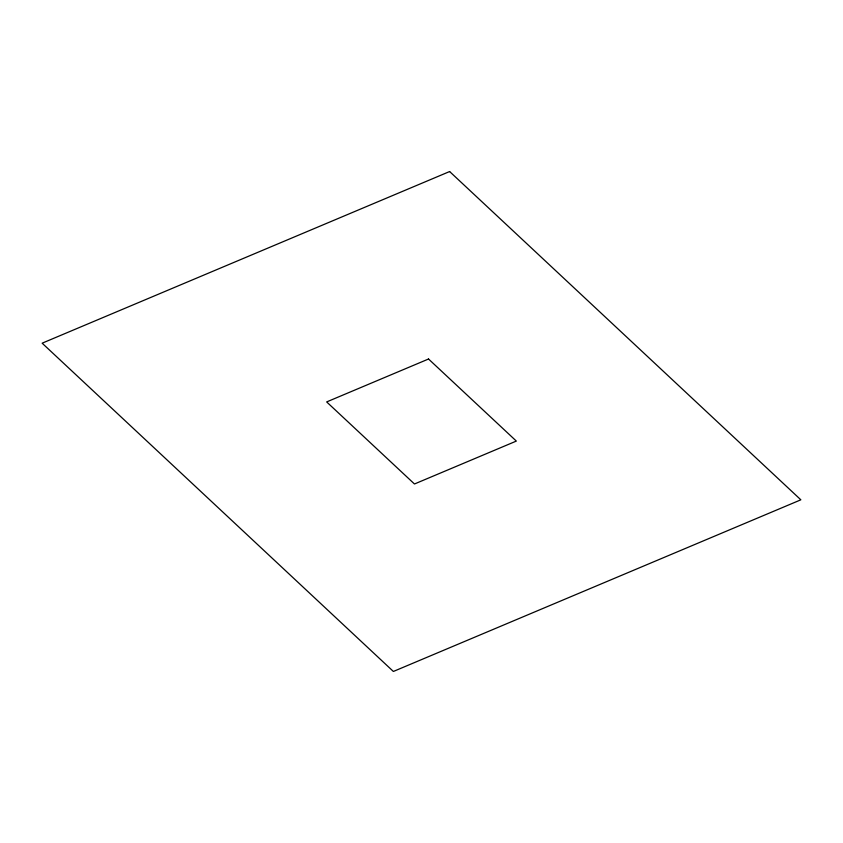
<?xml version="1.0" encoding="UTF-8"?>
<svg xmlns="http://www.w3.org/2000/svg" width="843" height="843" viewBox="0 0 843 843"><rect width="100%" height="100%" fill="white"/><g stroke="black" fill="none" stroke-linecap="round" stroke-linejoin="round"><path stroke-width="1.26" d="M449.625 171.54L42.15 343.185L393.375 671.46L800.85 499.815L449.625 171.54M428.529 359.013L326.662 401.921L414.471 483.987L516.337 441.079L428.529 359.013"/></g></svg>
